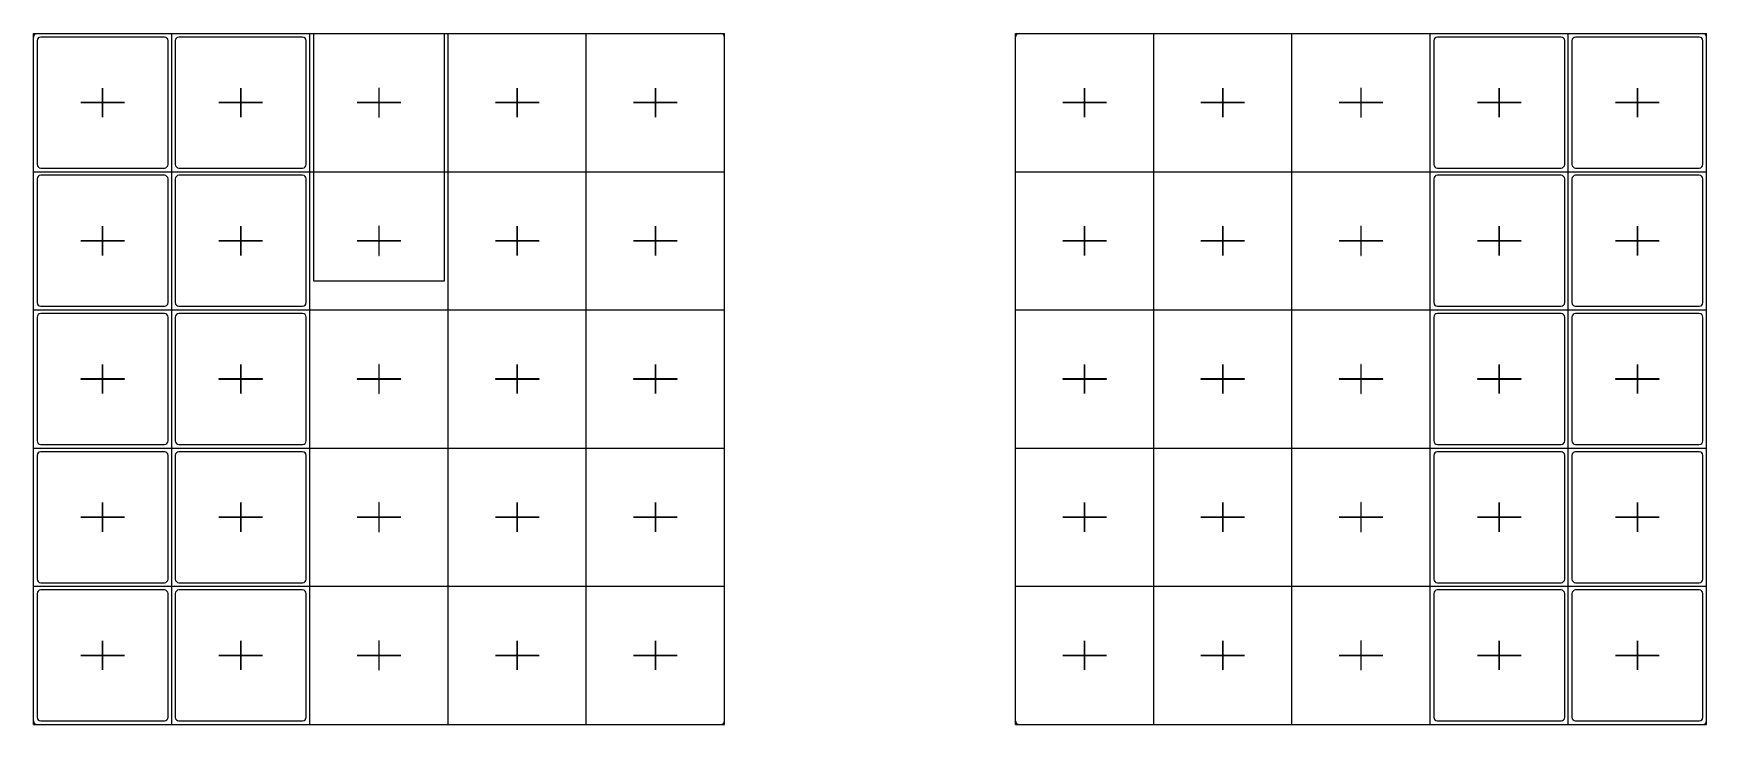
# Model space of a CAD drawing. Header units: millimetres. Extents: x 52 to 282, y -148 to -52.
import ezdxf

# ---------------------------------------------------------------- set-up
doc = ezdxf.new("R2010")
doc.units = ezdxf.units.MM

msp = doc.modelspace()

# ---------------------------------------------------------------- linework, layer by layer
for p, q in [((52.5, -52.5), (147.5, -52.5)), ((52.5, -147.5), (52.5, -52.5)), ((71.5, -147.5), (71.5, -52.5)), ((90.5, -147.5), (90.5, -52.5)), ((91, -52.5), (91, -86.5)), ((109, -86.5), (109, -52.5)), ((109.5, -147.5), (109.5, -52.5)), ((128.5, -147.5), (128.5, -52.5)), ((147.5, -147.5), (147.5, -52.5)), ((187.5, -52.5), (282.5, -52.5)), ((187.5, -147.5), (187.5, -52.5)), ((206.5, -147.5), (206.5, -52.5)), ((225.5, -147.5), (225.5, -52.5)), ((244.5, -147.5), (244.5, -52.5)), ((263.5, -147.5), (263.5, -52.5)), ((282.5, -147.5), (282.5, -52.5)), ((53, -53.5), (53, -70.5)), ((70.5, -53), (53.5, -53)), ((71, -70.5), (71, -53.5)), ((72, -53.5), (72, -70.5)), ((89.5, -53), (72.5, -53)), ((90, -70.5), (90, -53.5)), ((245, -53.5), (245, -70.5)), ((262.5, -53), (245.5, -53)), ((263, -70.5), (263, -53.5)), ((264, -53.5), (264, -70.5)), ((281.5, -53), (264.5, -53)), ((282, -70.5), (282, -53.5)), ((65, -61.995), (59, -61.995)), ((59, -61.995), (59, -62.005)), ((59, -62.005), (65, -62.005)), ((62.005, -60), (61.995, -60)), ((61.995, -60), (61.995, -64)), ((62.005, -64), (62.005, -60)), ((65, -62.005), (65, -61.995)), ((84, -61.995), (78, -61.995)), ((78, -61.995), (78, -62.005)), ((78, -62.005), (84, -62.005)), ((81.005, -60), (80.995, -60)), ((80.995, -60), (80.995, -64)), ((81.005, -64), (81.005, -60)), ((84, -62.005), (84, -61.995)), ((103, -61.995), (97, -61.995)), ((97, -61.995), (97, -62.005)), ((97, -62.005), (103, -62.005)), ((100.005, -60), (99.995, -60)), ((99.995, -60), (99.995, -64)), ((100.005, -64), (100.005, -60)), ((103, -62.005), (103, -61.995)), ((122, -61.995), (116, -61.995)), ((116, -61.995), (116, -62.005)), ((116, -62.005), (122, -62.005)), ((119.005, -60), (118.995, -60)), ((118.995, -60), (118.995, -64)), ((119.005, -64), (119.005, -60)), ((122, -62.005), (122, -61.995)), ((141, -61.995), (135, -61.995)), ((135, -61.995), (135, -62.005)), ((135, -62.005), (141, -62.005)), ((138.005, -60), (137.995, -60)), ((137.995, -60), (137.995, -64)), ((138.005, -64), (138.005, -60)), ((141, -62.005), (141, -61.995)), ((200, -61.995), (194, -61.995)), ((194, -61.995), (194, -62.005)), ((194, -62.005), (200, -62.005)), ((197.005, -60), (196.995, -60)), ((196.995, -60), (196.995, -64)), ((197.005, -64), (197.005, -60)), ((200, -62.005), (200, -61.995)), ((219, -61.995), (213, -61.995)), ((213, -61.995), (213, -62.005)), ((213, -62.005), (219, -62.005)), ((216.005, -60), (215.995, -60)), ((215.995, -60), (215.995, -64)), ((216.005, -64), (216.005, -60)), ((219, -62.005), (219, -61.995)), ((238, -61.995), (232, -61.995)), ((232, -61.995), (232, -62.005)), ((232, -62.005), (238, -62.005)), ((235.005, -60), (234.995, -60)), ((234.995, -60), (234.995, -64)), ((235.005, -64), (235.005, -60)), ((238, -62.005), (238, -61.995)), ((257, -61.995), (251, -61.995)), ((251, -61.995), (251, -62.005)), ((251, -62.005), (257, -62.005)), ((254.005, -60), (253.995, -60)), ((253.995, -60), (253.995, -64)), ((254.005, -64), (254.005, -60)), ((257, -62.005), (257, -61.995)), ((276, -61.995), (270, -61.995)), ((270, -61.995), (270, -62.005)), ((270, -62.005), (276, -62.005)), ((273.005, -60), (272.995, -60)), ((272.995, -60), (272.995, -64)), ((273.005, -64), (273.005, -60)), ((276, -62.005), (276, -61.995)), ((61.995, -64), (62.005, -64)), ((80.995, -64), (81.005, -64)), ((99.995, -64), (100.005, -64)), ((118.995, -64), (119.005, -64)), ((137.995, -64), (138.005, -64)), ((196.995, -64), (197.005, -64)), ((215.995, -64), (216.005, -64)), ((234.995, -64), (235.005, -64)), ((253.995, -64), (254.005, -64)), ((272.995, -64), (273.005, -64)), ((53.5, -71), (70.5, -71)), ((72.5, -71), (89.5, -71)), ((245.5, -71), (262.5, -71)), ((264.5, -71), (281.5, -71)), ((52.5, -71.5), (147.5, -71.5)), ((53, -72.5), (53, -89.5)), ((70.5, -72), (53.5, -72)), ((71, -89.5), (71, -72.5)), ((72, -72.5), (72, -89.5)), ((89.5, -72), (72.5, -72)), ((90, -89.5), (90, -72.5)), ((187.5, -71.5), (282.5, -71.5)), ((245, -72.5), (245, -89.5)), ((262.5, -72), (245.5, -72)), ((263, -89.5), (263, -72.5)), ((264, -72.5), (264, -89.5)), ((281.5, -72), (264.5, -72)), ((282, -89.5), (282, -72.5)), ((62.005, -79), (61.995, -79)), ((61.995, -79), (61.995, -83)), ((62.005, -83), (62.005, -79)), ((81.005, -79), (80.995, -79)), ((80.995, -79), (80.995, -83)), ((81.005, -83), (81.005, -79)), ((100.005, -79), (99.995, -79)), ((99.995, -79), (99.995, -83)), ((100.005, -83), (100.005, -79)), ((119.005, -79), (118.995, -79)), ((118.995, -79), (118.995, -83)), ((119.005, -83), (119.005, -79)), ((138.005, -79), (137.995, -79)), ((137.995, -79), (137.995, -83)), ((138.005, -83), (138.005, -79)), ((197.005, -79), (196.995, -79)), ((196.995, -79), (196.995, -83)), ((197.005, -83), (197.005, -79)), ((216.005, -79), (215.995, -79)), ((215.995, -79), (215.995, -83)), ((216.005, -83), (216.005, -79)), ((235.005, -79), (234.995, -79)), ((234.995, -79), (234.995, -83)), ((235.005, -83), (235.005, -79)), ((254.005, -79), (253.995, -79)), ((253.995, -79), (253.995, -83)), ((254.005, -83), (254.005, -79)), ((273.005, -79), (272.995, -79)), ((272.995, -79), (272.995, -83)), ((273.005, -83), (273.005, -79)), ((65, -80.995), (59, -80.995)), ((59, -80.995), (59, -81.005)), ((59, -81.005), (65, -81.005)), ((65, -81.005), (65, -80.995)), ((84, -80.995), (78, -80.995)), ((78, -80.995), (78, -81.005)), ((78, -81.005), (84, -81.005)), ((84, -81.005), (84, -80.995)), ((103, -80.995), (97, -80.995)), ((97, -80.995), (97, -81.005)), ((97, -81.005), (103, -81.005)), ((103, -81.005), (103, -80.995)), ((122, -80.995), (116, -80.995)), ((116, -80.995), (116, -81.005)), ((116, -81.005), (122, -81.005)), ((122, -81.005), (122, -80.995)), ((141, -80.995), (135, -80.995)), ((135, -80.995), (135, -81.005)), ((135, -81.005), (141, -81.005)), ((141, -81.005), (141, -80.995)), ((200, -80.995), (194, -80.995)), ((194, -80.995), (194, -81.005)), ((194, -81.005), (200, -81.005)), ((200, -81.005), (200, -80.995)), ((219, -80.995), (213, -80.995)), ((213, -80.995), (213, -81.005)), ((213, -81.005), (219, -81.005)), ((219, -81.005), (219, -80.995)), ((238, -80.995), (232, -80.995)), ((232, -80.995), (232, -81.005)), ((232, -81.005), (238, -81.005)), ((238, -81.005), (238, -80.995)), ((257, -80.995), (251, -80.995)), ((251, -80.995), (251, -81.005)), ((251, -81.005), (257, -81.005)), ((257, -81.005), (257, -80.995)), ((276, -80.995), (270, -80.995)), ((270, -80.995), (270, -81.005)), ((270, -81.005), (276, -81.005)), ((276, -81.005), (276, -80.995)), ((61.995, -83), (62.005, -83)), ((80.995, -83), (81.005, -83)), ((99.995, -83), (100.005, -83)), ((118.995, -83), (119.005, -83)), ((137.995, -83), (138.005, -83)), ((196.995, -83), (197.005, -83)), ((215.995, -83), (216.005, -83)), ((234.995, -83), (235.005, -83)), ((253.995, -83), (254.005, -83)), ((272.995, -83), (273.005, -83)), ((91, -86.5), (109, -86.5)), ((52.5, -90.5), (147.5, -90.5)), ((53, -91.5), (53, -108.5)), ((53.5, -90), (70.5, -90)), ((70.5, -91), (53.5, -91)), ((71, -108.5), (71, -91.5)), ((72, -91.5), (72, -108.5)), ((72.5, -90), (89.5, -90)), ((89.5, -91), (72.5, -91)), ((90, -108.5), (90, -91.5)), ((187.5, -90.5), (282.5, -90.5)), ((245, -91.5), (245, -108.5)), ((245.5, -90), (262.5, -90)), ((262.5, -91), (245.5, -91)), ((263, -108.5), (263, -91.5)), ((264, -91.5), (264, -108.5)), ((264.5, -90), (281.5, -90)), ((281.5, -91), (264.5, -91)), ((282, -108.5), (282, -91.5)), ((62.005, -98), (61.995, -98)), ((61.995, -98), (61.995, -102)), ((62.005, -102), (62.005, -98)), ((81.005, -98), (80.995, -98)), ((80.995, -98), (80.995, -102)), ((81.005, -102), (81.005, -98)), ((100.005, -98), (99.995, -98)), ((99.995, -98), (99.995, -102)), ((100.005, -102), (100.005, -98)), ((119.005, -98), (118.995, -98)), ((118.995, -98), (118.995, -102)), ((119.005, -102), (119.005, -98)), ((138.005, -98), (137.995, -98)), ((137.995, -98), (137.995, -102)), ((138.005, -102), (138.005, -98)), ((197.005, -98), (196.995, -98)), ((196.995, -98), (196.995, -102)), ((197.005, -102), (197.005, -98)), ((216.005, -98), (215.995, -98)), ((215.995, -98), (215.995, -102)), ((216.005, -102), (216.005, -98)), ((235.005, -98), (234.995, -98)), ((234.995, -98), (234.995, -102)), ((235.005, -102), (235.005, -98)), ((254.005, -98), (253.995, -98)), ((253.995, -98), (253.995, -102)), ((254.005, -102), (254.005, -98)), ((273.005, -98), (272.995, -98)), ((272.995, -98), (272.995, -102)), ((273.005, -102), (273.005, -98)), ((65, -99.995), (59, -99.995)), ((59, -99.995), (59, -100.005)), ((59, -100.005), (65, -100.005)), ((65, -100.005), (65, -99.995)), ((84, -99.995), (78, -99.995)), ((78, -99.995), (78, -100.005)), ((78, -100.005), (84, -100.005)), ((84, -100.005), (84, -99.995)), ((103, -99.995), (97, -99.995)), ((97, -99.995), (97, -100.005)), ((97, -100.005), (103, -100.005)), ((103, -100.005), (103, -99.995)), ((122, -99.995), (116, -99.995)), ((116, -99.995), (116, -100.005)), ((116, -100.005), (122, -100.005)), ((122, -100.005), (122, -99.995)), ((141, -99.995), (135, -99.995)), ((135, -99.995), (135, -100.005)), ((135, -100.005), (141, -100.005)), ((141, -100.005), (141, -99.995)), ((200, -99.995), (194, -99.995)), ((194, -99.995), (194, -100.005)), ((194, -100.005), (200, -100.005)), ((200, -100.005), (200, -99.995)), ((219, -99.995), (213, -99.995)), ((213, -99.995), (213, -100.005)), ((213, -100.005), (219, -100.005)), ((219, -100.005), (219, -99.995)), ((238, -99.995), (232, -99.995)), ((232, -99.995), (232, -100.005)), ((232, -100.005), (238, -100.005)), ((238, -100.005), (238, -99.995)), ((257, -99.995), (251, -99.995)), ((251, -99.995), (251, -100.005)), ((251, -100.005), (257, -100.005)), ((257, -100.005), (257, -99.995)), ((276, -99.995), (270, -99.995)), ((270, -99.995), (270, -100.005)), ((270, -100.005), (276, -100.005)), ((276, -100.005), (276, -99.995)), ((61.995, -102), (62.005, -102)), ((80.995, -102), (81.005, -102)), ((99.995, -102), (100.005, -102)), ((118.995, -102), (119.005, -102)), ((137.995, -102), (138.005, -102)), ((196.995, -102), (197.005, -102)), ((215.995, -102), (216.005, -102)), ((234.995, -102), (235.005, -102)), ((253.995, -102), (254.005, -102)), ((272.995, -102), (273.005, -102)), ((52.5, -109.5), (147.5, -109.5)), ((53.5, -109), (70.5, -109)), ((70.5, -110), (53.5, -110)), ((72.5, -109), (89.5, -109)), ((89.5, -110), (72.5, -110)), ((187.5, -109.5), (282.5, -109.5)), ((245.5, -109), (262.5, -109)), ((262.5, -110), (245.5, -110)), ((264.5, -109), (281.5, -109)), ((281.5, -110), (264.5, -110)), ((53, -110.5), (53, -127.5)), ((71, -127.5), (71, -110.5)), ((72, -110.5), (72, -127.5)), ((90, -127.5), (90, -110.5)), ((245, -110.5), (245, -127.5)), ((263, -127.5), (263, -110.5)), ((264, -110.5), (264, -127.5)), ((282, -127.5), (282, -110.5)), ((62.005, -117), (61.995, -117)), ((61.995, -117), (61.995, -121)), ((62.005, -121), (62.005, -117)), ((81.005, -117), (80.995, -117)), ((80.995, -117), (80.995, -121)), ((81.005, -121), (81.005, -117)), ((100.005, -117), (99.995, -117)), ((99.995, -117), (99.995, -121)), ((100.005, -121), (100.005, -117)), ((119.005, -117), (118.995, -117)), ((118.995, -117), (118.995, -121)), ((119.005, -121), (119.005, -117)), ((138.005, -117), (137.995, -117)), ((137.995, -117), (137.995, -121)), ((138.005, -121), (138.005, -117)), ((197.005, -117), (196.995, -117)), ((196.995, -117), (196.995, -121)), ((197.005, -121), (197.005, -117)), ((216.005, -117), (215.995, -117)), ((215.995, -117), (215.995, -121)), ((216.005, -121), (216.005, -117)), ((235.005, -117), (234.995, -117)), ((234.995, -117), (234.995, -121)), ((235.005, -121), (235.005, -117)), ((254.005, -117), (253.995, -117)), ((253.995, -117), (253.995, -121)), ((254.005, -121), (254.005, -117)), ((273.005, -117), (272.995, -117)), ((272.995, -117), (272.995, -121)), ((273.005, -121), (273.005, -117)), ((65, -118.995), (59, -118.995)), ((59, -118.995), (59, -119.005)), ((59, -119.005), (65, -119.005)), ((65, -119.005), (65, -118.995)), ((84, -118.995), (78, -118.995)), ((78, -118.995), (78, -119.005)), ((78, -119.005), (84, -119.005)), ((84, -119.005), (84, -118.995)), ((103, -118.995), (97, -118.995)), ((97, -118.995), (97, -119.005)), ((97, -119.005), (103, -119.005)), ((103, -119.005), (103, -118.995)), ((122, -118.995), (116, -118.995)), ((116, -118.995), (116, -119.005)), ((116, -119.005), (122, -119.005)), ((122, -119.005), (122, -118.995)), ((141, -118.995), (135, -118.995)), ((135, -118.995), (135, -119.005)), ((135, -119.005), (141, -119.005)), ((141, -119.005), (141, -118.995)), ((200, -118.995), (194, -118.995)), ((194, -118.995), (194, -119.005)), ((194, -119.005), (200, -119.005)), ((200, -119.005), (200, -118.995)), ((219, -118.995), (213, -118.995)), ((213, -118.995), (213, -119.005)), ((213, -119.005), (219, -119.005)), ((219, -119.005), (219, -118.995)), ((238, -118.995), (232, -118.995)), ((232, -118.995), (232, -119.005)), ((232, -119.005), (238, -119.005)), ((238, -119.005), (238, -118.995)), ((257, -118.995), (251, -118.995)), ((251, -118.995), (251, -119.005)), ((251, -119.005), (257, -119.005)), ((257, -119.005), (257, -118.995)), ((276, -118.995), (270, -118.995)), ((270, -118.995), (270, -119.005)), ((270, -119.005), (276, -119.005)), ((276, -119.005), (276, -118.995)), ((61.995, -121), (62.005, -121)), ((80.995, -121), (81.005, -121)), ((99.995, -121), (100.005, -121)), ((118.995, -121), (119.005, -121)), ((137.995, -121), (138.005, -121)), ((196.995, -121), (197.005, -121)), ((215.995, -121), (216.005, -121)), ((234.995, -121), (235.005, -121)), ((253.995, -121), (254.005, -121)), ((272.995, -121), (273.005, -121)), ((52.5, -128.5), (147.5, -128.5)), ((53.5, -128), (70.5, -128)), ((72.5, -128), (89.5, -128)), ((187.5, -128.5), (282.5, -128.5)), ((245.5, -128), (262.5, -128)), ((264.5, -128), (281.5, -128)), ((53, -129.5), (53, -146.5)), ((70.5, -129), (53.5, -129)), ((71, -146.5), (71, -129.5)), ((72, -129.5), (72, -146.5)), ((89.5, -129), (72.5, -129)), ((90, -146.5), (90, -129.5)), ((245, -129.5), (245, -146.5)), ((262.5, -129), (245.5, -129)), ((263, -146.5), (263, -129.5)), ((264, -129.5), (264, -146.5)), ((281.5, -129), (264.5, -129)), ((282, -146.5), (282, -129.5)), ((65, -137.995), (59, -137.995)), ((59, -137.995), (59, -138.005)), ((62.005, -136), (61.995, -136)), ((61.995, -136), (61.995, -140)), ((62.005, -140), (62.005, -136)), ((65, -138.005), (65, -137.995)), ((84, -137.995), (78, -137.995)), ((78, -137.995), (78, -138.005)), ((81.005, -136), (80.995, -136)), ((80.995, -136), (80.995, -140)), ((81.005, -140), (81.005, -136)), ((84, -138.005), (84, -137.995)), ((103, -137.995), (97, -137.995)), ((97, -137.995), (97, -138.005)), ((100.005, -136), (99.995, -136)), ((99.995, -136), (99.995, -140)), ((100.005, -140), (100.005, -136)), ((103, -138.005), (103, -137.995)), ((122, -137.995), (116, -137.995)), ((116, -137.995), (116, -138.005)), ((119.005, -136), (118.995, -136)), ((118.995, -136), (118.995, -140)), ((119.005, -140), (119.005, -136)), ((122, -138.005), (122, -137.995)), ((141, -137.995), (135, -137.995)), ((135, -137.995), (135, -138.005)), ((138.005, -136), (137.995, -136)), ((137.995, -136), (137.995, -140)), ((138.005, -140), (138.005, -136)), ((141, -138.005), (141, -137.995)), ((200, -137.995), (194, -137.995)), ((194, -137.995), (194, -138.005)), ((197.005, -136), (196.995, -136)), ((196.995, -136), (196.995, -140)), ((197.005, -140), (197.005, -136)), ((200, -138.005), (200, -137.995)), ((219, -137.995), (213, -137.995)), ((213, -137.995), (213, -138.005)), ((216.005, -136), (215.995, -136)), ((215.995, -136), (215.995, -140)), ((216.005, -140), (216.005, -136)), ((219, -138.005), (219, -137.995)), ((238, -137.995), (232, -137.995)), ((232, -137.995), (232, -138.005)), ((235.005, -136), (234.995, -136)), ((234.995, -136), (234.995, -140)), ((235.005, -140), (235.005, -136)), ((238, -138.005), (238, -137.995)), ((257, -137.995), (251, -137.995)), ((251, -137.995), (251, -138.005)), ((254.005, -136), (253.995, -136)), ((253.995, -136), (253.995, -140)), ((254.005, -140), (254.005, -136)), ((257, -138.005), (257, -137.995)), ((276, -137.995), (270, -137.995)), ((270, -137.995), (270, -138.005)), ((273.005, -136), (272.995, -136)), ((272.995, -136), (272.995, -140)), ((273.005, -140), (273.005, -136)), ((276, -138.005), (276, -137.995)), ((59, -138.005), (65, -138.005)), ((61.995, -140), (62.005, -140)), ((78, -138.005), (84, -138.005)), ((80.995, -140), (81.005, -140)), ((97, -138.005), (103, -138.005)), ((99.995, -140), (100.005, -140)), ((116, -138.005), (122, -138.005)), ((118.995, -140), (119.005, -140)), ((135, -138.005), (141, -138.005)), ((137.995, -140), (138.005, -140)), ((194, -138.005), (200, -138.005)), ((196.995, -140), (197.005, -140)), ((213, -138.005), (219, -138.005)), ((215.995, -140), (216.005, -140)), ((232, -138.005), (238, -138.005)), ((234.995, -140), (235.005, -140)), ((251, -138.005), (257, -138.005)), ((253.995, -140), (254.005, -140)), ((270, -138.005), (276, -138.005)), ((272.995, -140), (273.005, -140)), ((53.5, -147), (70.5, -147)), ((72.5, -147), (89.5, -147)), ((245.5, -147), (262.5, -147)), ((264.5, -147), (281.5, -147)), ((52.5, -147.5), (147.5, -147.5)), ((187.5, -147.5), (282.5, -147.5))]:
    msp.add_line(p, q)
for centre, start, end in [((53, -53), 90, 180), ((147, -53), 0, 90), ((188, -53), 90, 180), ((282, -53), 0, 90), ((53.5, -53.5), 90, 180), ((70.5, -53.5), 0, 90), ((72.5, -53.5), 90, 180), ((89.5, -53.5), 0, 90), ((245.5, -53.5), 90, 180), ((262.5, -53.5), 0, 90), ((264.5, -53.5), 90, 180), ((281.5, -53.5), 0, 90), ((53.5, -70.5), 180, 270), ((70.5, -70.5), 270, 0), ((72.5, -70.5), 180, 270), ((89.5, -70.5), 270, 0), ((245.5, -70.5), 180, 270), ((262.5, -70.5), 270, 0), ((264.5, -70.5), 180, 270), ((281.5, -70.5), 270, 0), ((53.5, -72.5), 90, 180), ((70.5, -72.5), 0, 90), ((72.5, -72.5), 90, 180), ((89.5, -72.5), 0, 90), ((245.5, -72.5), 90, 180), ((262.5, -72.5), 0, 90), ((264.5, -72.5), 90, 180), ((281.5, -72.5), 0, 90), ((53.5, -89.5), 180, 270), ((70.5, -89.5), 270, 0), ((72.5, -89.5), 180, 270), ((89.5, -89.5), 270, 0), ((245.5, -89.5), 180, 270), ((262.5, -89.5), 270, 0), ((264.5, -89.5), 180, 270), ((281.5, -89.5), 270, 0), ((53.5, -91.5), 90, 180), ((70.5, -91.5), 0, 90), ((72.5, -91.5), 90, 180), ((89.5, -91.5), 0, 90), ((245.5, -91.5), 90, 180), ((262.5, -91.5), 0, 90), ((264.5, -91.5), 90, 180), ((281.5, -91.5), 0, 90), ((53.5, -108.5), 180, 270), ((53.5, -110.5), 90, 180), ((70.5, -108.5), 270, 0), ((70.5, -110.5), 0, 90), ((72.5, -108.5), 180, 270), ((72.5, -110.5), 90, 180), ((89.5, -108.5), 270, 0), ((89.5, -110.5), 0, 90), ((245.5, -108.5), 180, 270), ((245.5, -110.5), 90, 180), ((262.5, -108.5), 270, 0), ((262.5, -110.5), 0, 90), ((264.5, -108.5), 180, 270), ((264.5, -110.5), 90, 180), ((281.5, -108.5), 270, 0), ((281.5, -110.5), 0, 90), ((53.5, -127.5), 180, 270), ((70.5, -127.5), 270, 0), ((72.5, -127.5), 180, 270), ((89.5, -127.5), 270, 0), ((245.5, -127.5), 180, 270), ((262.5, -127.5), 270, 0), ((264.5, -127.5), 180, 270), ((281.5, -127.5), 270, 0), ((53.5, -129.5), 90, 180), ((70.5, -129.5), 0, 90), ((72.5, -129.5), 90, 180), ((89.5, -129.5), 0, 90), ((245.5, -129.5), 90, 180), ((262.5, -129.5), 0, 90), ((264.5, -129.5), 90, 180), ((281.5, -129.5), 0, 90), ((53, -147), 180, 270), ((53.5, -146.5), 180, 270), ((70.5, -146.5), 270, 0), ((72.5, -146.5), 180, 270), ((89.5, -146.5), 270, 0), ((147, -147), 270, 0), ((188, -147), 180, 270), ((245.5, -146.5), 180, 270), ((262.5, -146.5), 270, 0), ((264.5, -146.5), 180, 270), ((281.5, -146.5), 270, 0), ((282, -147), 270, 0)]:
    msp.add_arc(centre, 0.5, start, end)

doc.saveas('drawing.dxf')
